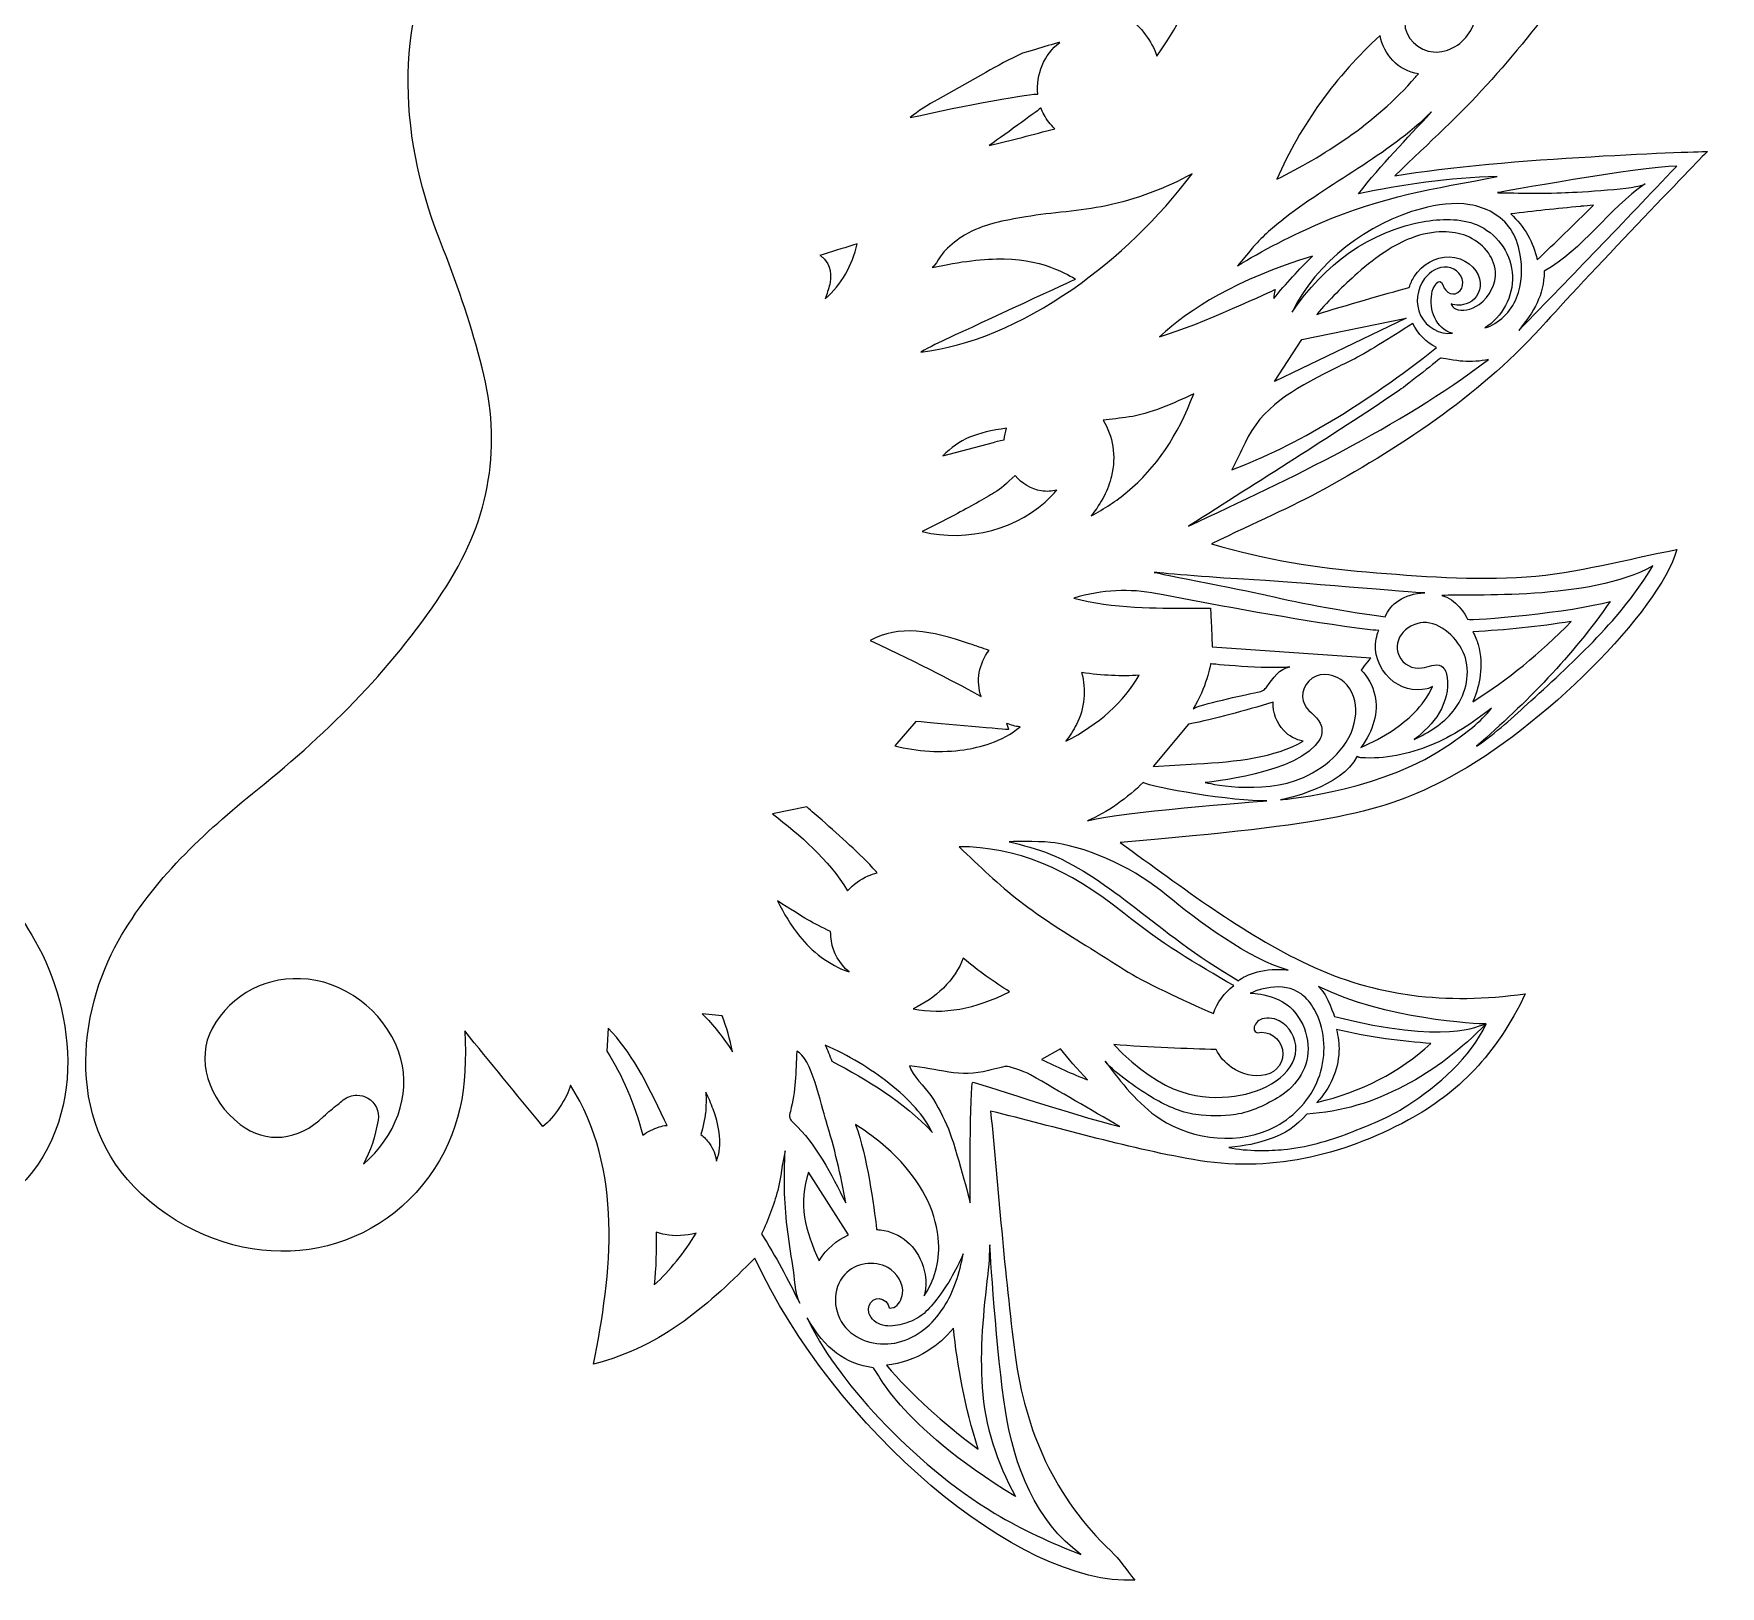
# Model space of a CAD drawing. Header units: millimetres. Extents: x 987 to 1293, y -356 to 1062.
# Drawn here: x 1136.1 to 1293, y 444 to 588.4 of the extents above; entities that cross this region are included whole.
import ezdxf

# ---------------------------------------------------------------- set-up
doc = ezdxf.new("R2010")
doc.units = ezdxf.units.MM
doc.header["$MEASUREMENT"] = 0
doc.layers.add('Layer 4', color=7, linetype='Continuous')

msp = doc.modelspace()

# ---------------------------------------------------------------- linework, layer by layer
at = {"layer": 'Layer 4', "lineweight": 0}
msp.add_lwpolyline([(1251.55, 556.07), (1254.1, 559.98), (1263.8, 561.98), (1251.55, 556.07)], dxfattribs=at)
for points, knots in [([(1023.97, 546.08), (1027.06, 544.38), (1030.31, 542.99), (1034.47, 540.98), (1029.22, 539.49), (1024.64, 538.72), (1020.03, 538.36), (1015.08, 537.97), (1010.07, 537.55), (1005.14, 537.91), (1000.44, 538.25), (995.81, 539.56), (991.14, 540.45), (992.8, 534.71), (1003.7, 523.81), (1012.31, 519.25), (1018.81, 515.82), (1023.2, 514.94), (1042.97, 513.18), (1037, 508.92), (1031.68, 504.78), (1025.46, 501.84), (1019.22, 498.89), (1012.72, 498.09), (1005.26, 499.12), (1007.97, 493.41), (1011.52, 489.89), (1016.14, 487.38), (1022.41, 483.98), (1029.15, 482.44), (1036.17, 483.69), (1042.59, 484.84), (1048.89, 486.71), (1055.02, 488.21), (1054.31, 481.01), (1053.75, 473.23), (1052.73, 465.51), (1051.81, 458.51), (1049.08, 452.23), (1043.81, 447.26), (1043.02, 446.51), (1042.41, 445.57), (1041.6, 444.57), (1052.38, 444), (1069.65, 458.67), (1076.96, 474.54), (1081.12, 470.34), (1085.37, 466.39), (1091.99, 464.65), (1090.27, 473.07), (1089.15, 482.82), (1094.13, 490.62), (1094.4, 489.45), (1095.68, 487.52), (1096.7, 486.78), (1099.2, 489.84), (1101.59, 492.75), (1103.98, 495.66), (1103.67, 490.47), (1104.35, 486.14), (1107.32, 482.09), (1113.28, 473.96), (1124.68, 472.7), (1133.31, 479.83), (1141.53, 486.62), (1139.88, 497.55), (1136.21, 504.03), (1132.99, 509.74), (1128.3, 514.06), (1123.26, 518.12), (1116.49, 523.58), (1110.38, 529.66), (1105.64, 537.08), (1101.57, 543.45), (1100.49, 550.17), (1102.34, 557.36), (1103.3, 561.09), (1104.51, 564.77), (1105.95, 568.34), (1110.1, 578.67), (1110.67, 588.8), (1105.61, 599.1), (1101.13, 608.21), (1096.13, 616.87), (1089.63, 624.76), (1081.52, 634.58), (1072.85, 643.7), (1062.86, 651.65), (1060.26, 653.72), (1058.53, 657.19), (1057.07, 660.33), (1053.9, 667.15), (1051.58, 674.39), (1048.15, 681.06), (1042.49, 692.1), (1023.23, 707.96), (1022.46, 708.07), (1022.66, 707.11), (1025.43, 696.39), (1025.39, 691.85), (1025.33, 683.81), (1026.89, 676.24), (1029.95, 668.3), (1020, 675.45), (1006.86, 675.85), (1006.61, 675.51), (1007.48, 674.27), (1008.33, 673.01), (1009.23, 671.79), (1012.59, 667.18), (1014.98, 662.22), (1015.8, 656.47), (1016.95, 648.48), (1019.48, 640.89), (1023.79, 633.41), (1013.77, 638.79), (1003.58, 640.66), (991.55, 639.19), (994.75, 636.23), (997.39, 634.09), (999.65, 631.61), (1002.12, 628.89), (1004.34, 625.92), (1006.5, 622.93), (1008.57, 620.07), (1010.46, 617.07), (1012.34, 614.08), (1014.21, 611.08), (1015.96, 608.02), (1018.13, 604.36), (1007.93, 608.77), (998.26, 611.47), (987.11, 609.46), (988.04, 608.43), (993.18, 606.57), (1001.72, 592.73), (1003.74, 589.46), (1006.3, 586.52), (1008.86, 583.65), (1011.3, 580.91), (1014.07, 578.46), (1017.4, 575.2), (1007.46, 576.94), (988.31, 577.49), (988.31, 577.49), (988.31, 577.49), (999.15, 566.28), (1003.31, 561.63), (1009.19, 555.04), (1016.36, 550.28), (1023.97, 546.08)], [0, 0, 0, 0, 1, 1, 1, 2, 2, 2, 3, 3, 3, 4, 4, 4, 5, 5, 5, 6, 6, 6, 7, 7, 7, 8, 8, 8, 9, 9, 9, 10, 10, 10, 11, 11, 11, 12, 12, 12, 13, 13, 13, 14, 14, 14, 15, 15, 15, 16, 16, 16, 17, 17, 17, 18, 18, 18, 19, 19, 19, 20, 20, 20, 21, 21, 21, 22, 22, 22, 23, 23, 23, 24, 24, 24, 25, 25, 25, 26, 26, 26, 27, 27, 27, 28, 28, 28, 29, 29, 29, 30, 30, 30, 31, 31, 31, 32, 32, 32, 33, 33, 33, 34, 34, 34, 35, 35, 35, 36, 36, 36, 37, 37, 37, 38, 38, 38, 39, 39, 39, 40, 40, 40, 41, 41, 41, 42, 42, 42, 43, 43, 43, 44, 44, 44, 45, 45, 45, 46, 46, 46, 47, 47, 47, 48, 48, 48, 49, 49, 49, 50, 50, 50, 50]), ([(1276.84, 561.63), (1281, 566.28), (1291.84, 577.49), (1291.84, 577.49), (1291.84, 577.49), (1272.69, 576.94), (1262.75, 575.2), (1266.08, 578.46), (1268.85, 580.91), (1271.29, 583.65), (1273.85, 586.52), (1276.41, 589.46), (1278.43, 592.73), (1286.97, 606.57), (1292.11, 608.43), (1293.04, 609.46), (1281.89, 611.47), (1272.22, 608.77), (1262.02, 604.36), (1264.19, 608.02), (1265.94, 611.08), (1267.81, 614.08), (1269.69, 617.07), (1271.58, 620.07), (1273.65, 622.93), (1275.81, 625.92), (1278.03, 628.89), (1280.5, 631.61), (1282.76, 634.09), (1285.4, 636.23), (1288.6, 639.19), (1276.57, 640.66), (1266.38, 638.79), (1256.36, 633.41), (1260.67, 640.89), (1263.2, 648.48), (1264.35, 656.47), (1265.17, 662.22), (1267.56, 667.18), (1270.92, 671.79), (1271.82, 673.01), (1272.67, 674.27), (1273.54, 675.51), (1273.29, 675.85), (1260.15, 675.45), (1250.2, 668.3), (1253.26, 676.24), (1254.82, 683.81), (1254.76, 691.85), (1254.72, 696.39), (1257.49, 707.11), (1257.69, 708.07), (1256.92, 707.96), (1237.66, 692.1), (1232, 681.06), (1228.57, 674.39), (1226.25, 667.15), (1223.08, 660.33), (1221.62, 657.19), (1219.89, 653.72), (1217.29, 651.65), (1207.3, 643.7), (1198.63, 634.58), (1190.53, 624.76), (1184.02, 616.87), (1179.02, 608.21), (1174.54, 599.1), (1169.48, 588.8), (1170.05, 578.67), (1174.21, 568.34), (1175.64, 564.77), (1176.85, 561.09), (1177.81, 557.36), (1179.66, 550.17), (1178.58, 543.45), (1174.51, 537.08), (1169.77, 529.66), (1163.66, 523.58), (1156.89, 518.12), (1151.85, 514.06), (1147.17, 509.74), (1143.94, 504.03), (1140.27, 497.55), (1138.62, 486.62), (1146.84, 479.83), (1155.47, 472.7), (1166.87, 473.96), (1172.83, 482.09), (1175.8, 486.14), (1176.48, 490.47), (1176.18, 495.66), (1178.56, 492.75), (1180.95, 489.84), (1183.45, 486.78), (1184.47, 487.52), (1185.75, 489.45), (1186.02, 490.62), (1191, 482.82), (1189.88, 473.07), (1188.16, 464.65), (1194.78, 466.39), (1199.03, 470.34), (1203.19, 474.54), (1210.5, 458.67), (1227.77, 444), (1238.55, 444.57), (1237.74, 445.57), (1237.13, 446.51), (1236.34, 447.26), (1231.07, 452.23), (1228.34, 458.51), (1227.42, 465.51), (1226.4, 473.23), (1225.84, 481.01), (1225.13, 488.21), (1231.26, 486.71), (1237.56, 484.84), (1243.98, 483.69), (1251, 482.44), (1257.74, 483.98), (1264.01, 487.38), (1268.63, 489.89), (1272.18, 493.41), (1274.89, 499.12), (1267.43, 498.09), (1260.93, 498.89), (1254.69, 501.84), (1248.47, 504.78), (1243.15, 508.92), (1237.18, 513.18), (1256.95, 514.94), (1261.34, 515.82), (1267.84, 519.25), (1276.45, 523.81), (1287.35, 534.71), (1289.01, 540.45), (1284.34, 539.56), (1279.71, 538.25), (1275.01, 537.91), (1270.08, 537.55), (1265.07, 537.97), (1260.12, 538.36), (1255.51, 538.72), (1250.93, 539.49), (1245.68, 540.98), (1249.84, 542.99), (1253.09, 544.38), (1256.18, 546.08), (1263.79, 550.28), (1270.96, 555.04), (1276.84, 561.63)], [0, 0, 0, 0, 1, 1, 1, 2, 2, 2, 3, 3, 3, 4, 4, 4, 5, 5, 5, 6, 6, 6, 7, 7, 7, 8, 8, 8, 9, 9, 9, 10, 10, 10, 11, 11, 11, 12, 12, 12, 13, 13, 13, 14, 14, 14, 15, 15, 15, 16, 16, 16, 17, 17, 17, 18, 18, 18, 19, 19, 19, 20, 20, 20, 21, 21, 21, 22, 22, 22, 23, 23, 23, 24, 24, 24, 25, 25, 25, 26, 26, 26, 27, 27, 27, 28, 28, 28, 29, 29, 29, 30, 30, 30, 31, 31, 31, 32, 32, 32, 33, 33, 33, 34, 34, 34, 35, 35, 35, 36, 36, 36, 37, 37, 37, 38, 38, 38, 39, 39, 39, 40, 40, 40, 41, 41, 41, 42, 42, 42, 43, 43, 43, 44, 44, 44, 45, 45, 45, 46, 46, 46, 47, 47, 47, 48, 48, 48, 49, 49, 49, 50, 50, 50, 50]), ([(1269.82, 588.73), (1269.12, 587.51), (1267.76, 586.64), (1266.36, 586.74), (1264.96, 586.84), (1263.66, 588.05), (1263.67, 589.46), (1263.67, 590.67), (1264.84, 591.91), (1266.04, 591.53), (1266.6, 591.35), (1266.86, 590.9), (1267.54, 591.09), (1268.15, 591.26), (1268.55, 591.86), (1268.66, 592.45), (1268.77, 593.06), (1268.63, 593.68), (1268.42, 594.26), (1267.46, 596.82), (1264.87, 598.68), (1262.14, 598.78), (1263.97, 598.94), (1265.85, 598.42), (1267.33, 597.33), (1268.82, 596.25), (1269.89, 594.62), (1270.29, 592.82), (1270.6, 591.45), (1270.51, 589.95), (1269.82, 588.73)], [0, 0, 0, 0, 1, 1, 1, 2, 2, 2, 3, 3, 3, 4, 4, 4, 5, 5, 5, 6, 6, 6, 7, 7, 7, 8, 8, 8, 9, 9, 9, 10, 10, 10, 10]), ([(1245.07, 594.35), (1243.89, 591.64), (1242.33, 588.84), (1240.61, 586.36), (1240.11, 587.77), (1239.14, 589.07), (1237.86, 590.01), (1240.43, 591.19), (1242.79, 592.61), (1245.07, 594.35)], [0, 0, 0, 0, 1, 1, 1, 2, 2, 2, 3, 3, 3, 3]), ([(1229.52, 582.8), (1229.3, 582.97), (1222.56, 581.76), (1217.65, 580.63), (1218.38, 581.26), (1219.31, 581.82), (1220.22, 582.33), (1220.22, 582.33), (1224.68, 584.84), (1224.68, 584.84), (1225.73, 585.43), (1226.92, 586.1), (1228.11, 586.62), (1228.11, 586.62), (1229.01, 586.89), (1229.01, 586.89), (1229.79, 587.12), (1230.58, 587.35), (1231.36, 587.6), (1231.43, 587.61), (1231.5, 587.61), (1231.56, 587.62), (1230.1, 586.53), (1229.34, 584.63), (1229.52, 582.8)], [0, 0, 0, 0, 1, 1, 1, 2, 2, 2, 3, 3, 3, 4, 4, 4, 5, 5, 5, 6, 6, 6, 7, 7, 7, 8, 8, 8, 8]), ([(1261.38, 588.26), (1261.56, 587.37), (1261.96, 586.56), (1262.56, 585.94), (1263.2, 585.28), (1264.03, 584.86), (1264.94, 584.7), (1264.85, 584.6), (1264.77, 584.5), (1264.68, 584.4), (1260.85, 579.97), (1256, 577.02), (1251.76, 574.9), (1253.99, 579.97), (1257.28, 584.53), (1261.38, 588.26)], [0, 0, 0, 0, 1, 1, 1, 2, 2, 2, 3, 3, 3, 4, 4, 4, 5, 5, 5, 5]), ([(1231.11, 579.6), (1229.08, 579.05), (1227.03, 578.53), (1225, 578.03), (1226.69, 579.24), (1229.73, 581.41), (1229.81, 581.55), (1229.89, 581.33), (1229.98, 581.11), (1230.1, 580.9), (1230.36, 580.42), (1230.7, 579.98), (1231.11, 579.6)], [0, 0, 0, 0, 1, 1, 1, 2, 2, 2, 3, 3, 3, 4, 4, 4, 4]), ([(1259.38, 573.53), (1263.2, 574.38), (1267.93, 575.04), (1272.29, 575.14), (1266.27, 574), (1261.72, 573.34), (1255.8, 570.81), (1253.52, 569.84), (1250.19, 568.16), (1248.1, 566.84), (1248.1, 566.84), (1249.3, 568.25), (1249.3, 568.25), (1250.11, 569.28), (1251.1, 570.16), (1252.13, 570.98), (1256.66, 574.59), (1262.08, 577.06), (1266.16, 581.17), (1263.81, 578.55), (1261.51, 576.33), (1259.38, 573.53)], [0, 0, 0, 0, 1, 1, 1, 2, 2, 2, 3, 3, 3, 4, 4, 4, 5, 5, 5, 6, 6, 6, 7, 7, 7, 7]), ([(1288.99, 576.11), (1283.91, 570.77), (1279.43, 566.11), (1274.29, 560.83), (1275.73, 562.66), (1276.6, 564.02), (1276.66, 566.35), (1280.29, 568.36), (1282.61, 572.14), (1286.04, 574.47), (1285.31, 573.97), (1279.91, 573.72), (1278.63, 573.65), (1276.74, 573.54), (1272.32, 573.65), (1272.32, 573.65), (1272.32, 573.65), (1285.51, 576.06), (1288.99, 576.11)], [0, 0, 0, 0, 1, 1, 1, 2, 2, 2, 3, 3, 3, 4, 4, 4, 5, 5, 5, 6, 6, 6, 6]), ([(1218.63, 558.82), (1219.51, 559.3), (1220.39, 559.75), (1221.26, 560.15), (1224.01, 561.41), (1233.03, 565.6), (1233.03, 565.6), (1233.03, 565.6), (1230.28, 567.49), (1226.39, 567.49), (1224.56, 567.49), (1222.33, 567.28), (1219.7, 566.68), (1219.86, 566.71), (1220.63, 568.04), (1220.89, 568.28), (1221.46, 568.81), (1222.03, 569.3), (1222.7, 569.7), (1224.47, 570.74), (1226.41, 571.06), (1228.4, 571.4), (1230.88, 571.83), (1233.42, 571.91), (1235.87, 572.43), (1238.68, 573.02), (1241.37, 574.02), (1243.88, 575.41), (1240.78, 571.29), (1236.94, 567.58), (1232.77, 564.68), (1227.94, 561.34), (1223.13, 559.35), (1218.63, 558.82)], [0, 0, 0, 0, 1, 1, 1, 2, 2, 2, 3, 3, 3, 4, 4, 4, 5, 5, 5, 6, 6, 6, 7, 7, 7, 8, 8, 8, 9, 9, 9, 10, 10, 10, 11, 11, 11, 11]), ([(1271.12, 561.06), (1272.76, 562.06), (1273.78, 563.99), (1273.7, 565.9), (1273.62, 567.82), (1272.43, 569.65), (1270.71, 570.51), (1269.17, 571.27), (1267.35, 571.26), (1265.65, 570.99), (1260.34, 570.13), (1256.14, 566.88), (1253.19, 562.52), (1255.42, 567.22), (1260.29, 570.82), (1265.24, 572.16), (1266.7, 572.55), (1268.23, 572.78), (1269.72, 572.53), (1271.22, 572.29), (1272.67, 571.52), (1273.51, 570.27), (1273.97, 569.6), (1274.24, 568.81), (1274.39, 568.01), (1274.66, 566.63), (1274.62, 565.16), (1274.08, 563.86), (1273.54, 562.57), (1272.46, 561.46), (1271.12, 561.06)], [0, 0, 0, 0, 1, 1, 1, 2, 2, 2, 3, 3, 3, 4, 4, 4, 5, 5, 5, 6, 6, 6, 7, 7, 7, 8, 8, 8, 9, 9, 9, 10, 10, 10, 10]), ([(1273.54, 571.67), (1275.62, 571.94), (1277.85, 572.16), (1280.02, 572.37), (1280.02, 572.37), (1280.07, 572.38), (1280.07, 572.38), (1280.45, 572.41), (1280.84, 572.45), (1281.23, 572.49), (1279.39, 570.65), (1277.65, 568.96), (1275.99, 567.4), (1275.68, 569.01), (1274.81, 570.51), (1273.54, 571.67)], [0, 0, 0, 0, 1, 1, 1, 2, 2, 2, 3, 3, 3, 4, 4, 4, 5, 5, 5, 5]), ([(1267.98, 563.3), (1268.48, 563.13), (1268.89, 563.09), (1269.65, 563.41), (1270.42, 563.74), (1270.87, 564.68), (1270.64, 565.64), (1270.4, 566.61), (1269.26, 567.67), (1267.82, 567.68), (1267.82, 567.68), (1267.81, 567.68), (1267.81, 567.68), (1266.52, 567.68), (1265.28, 566.99), (1264.56, 565.86), (1264.35, 565.54), (1264.2, 565.2), (1264.09, 564.84), (1261.7, 564.17), (1258.29, 563.2), (1255.48, 562.33), (1256.66, 563.7), (1257.93, 564.97), (1259.27, 566.15), (1261.17, 567.82), (1262.72, 568.83), (1264.29, 569.43), (1265.3, 569.81), (1266.3, 570.01), (1267.25, 570.01), (1268.02, 570.01), (1268.75, 569.88), (1269.42, 569.62), (1270.92, 569.02), (1272, 567.7), (1272.11, 566.32), (1272.19, 565.18), (1271.6, 563.98), (1270.61, 563.26), (1269.87, 562.73), (1268.99, 562.55), (1268.4, 562.83), (1268.23, 562.91), (1268.07, 563.09), (1267.98, 563.3)], [0, 0, 0, 0, 1, 1, 1, 2, 2, 2, 3, 3, 3, 4, 4, 4, 5, 5, 5, 6, 6, 6, 7, 7, 7, 8, 8, 8, 9, 9, 9, 10, 10, 10, 11, 11, 11, 12, 12, 12, 13, 13, 13, 14, 14, 14, 15, 15, 15, 15]), ([(1209.51, 567.61), (1209.42, 567.68), (1209.34, 567.75), (1209.25, 567.81), (1210.28, 568.13), (1211.31, 568.45), (1212.32, 568.77), (1212.32, 568.77), (1212.7, 568.89), (1212.7, 568.89), (1212.29, 566.89), (1211.24, 565.1), (1209.73, 563.77), (1209.9, 564.22), (1210.04, 564.67), (1210.15, 565.12), (1210.48, 566.46), (1209.89, 567.25), (1209.51, 567.61)], [0, 0, 0, 0, 1, 1, 1, 2, 2, 2, 3, 3, 3, 4, 4, 4, 5, 5, 5, 6, 6, 6, 6]), ([(1240.85, 560.24), (1243.72, 562.86), (1247.91, 565.54), (1255.1, 567.75), (1253.82, 566.51), (1252.61, 565.18), (1251.48, 563.79), (1251.42, 563.88), (1251.61, 564.64), (1251.61, 564.64), (1251.61, 564.64), (1244.65, 561.36), (1240.85, 560.24)], [0, 0, 0, 0, 1, 1, 1, 2, 2, 2, 3, 3, 3, 4, 4, 4, 4]), ([(1265.15, 562.23), (1264.62, 563.32), (1264.8, 564.69), (1265.52, 565.65), (1266.02, 566.32), (1266.82, 566.81), (1267.65, 566.72), (1268.47, 566.64), (1269.21, 565.84), (1269.05, 565.03), (1269.02, 564.85), (1268.95, 564.69), (1268.83, 564.56), (1268.26, 563.87), (1267.48, 564.36), (1267.24, 565.01), (1266.89, 565.98), (1266.26, 564.82), (1266.19, 564.24), (1266.09, 563.49), (1266.14, 562.7), (1266.46, 562.01), (1266.77, 561.32), (1267.38, 560.74), (1268.12, 560.57), (1266.92, 560.42), (1265.68, 561.14), (1265.15, 562.23)], [0, 0, 0, 0, 1, 1, 1, 2, 2, 2, 3, 3, 3, 4, 4, 4, 5, 5, 5, 6, 6, 6, 7, 7, 7, 8, 8, 8, 9, 9, 9, 9]), ([(1248.81, 550.38), (1250.3, 553.65), (1253.31, 555.36), (1256.81, 557.11), (1257.45, 557.43), (1258.09, 557.75), (1258.74, 558.06), (1258.74, 558.06), (1258.8, 558.09), (1258.8, 558.09), (1259.93, 558.64), (1262.3, 560.12), (1264.42, 561.48), (1264.9, 560.51), (1265.68, 559.71), (1266.63, 559.24), (1259.92, 553.92), (1253.65, 550.17), (1247.57, 547.85), (1248.01, 548.69), (1248.43, 549.53), (1248.81, 550.38)], [0, 0, 0, 0, 1, 1, 1, 2, 2, 2, 3, 3, 3, 4, 4, 4, 5, 5, 5, 6, 6, 6, 7, 7, 7, 7]), ([(1243.56, 542.63), (1250.22, 546.87), (1256.66, 550.87), (1263.2, 555.28), (1263.84, 555.71), (1267.01, 558.26), (1267.01, 558.26), (1267.01, 558.26), (1268.5, 558.01), (1269.09, 557.96), (1269.89, 557.9), (1270.7, 557.96), (1271.48, 558.13), (1262.96, 551.72), (1253.22, 547.15), (1243.56, 542.63)], [0, 0, 0, 0, 1, 1, 1, 2, 2, 2, 3, 3, 3, 4, 4, 4, 5, 5, 5, 5]), ([(1237.85, 545.82), (1236.83, 544.97), (1235.72, 544.23), (1234.5, 543.6), (1235.45, 544.79), (1236.08, 546.02), (1236.38, 547.28), (1236.83, 549.11), (1236.52, 551.03), (1235.59, 552.49), (1236.36, 552.57), (1237.18, 552.66), (1238.01, 552.78), (1239.86, 553.05), (1242.24, 554.07), (1244.03, 554.94), (1242.56, 551.03), (1240.53, 548.04), (1237.85, 545.82)], [0, 0, 0, 0, 1, 1, 1, 2, 2, 2, 3, 3, 3, 4, 4, 4, 5, 5, 5, 6, 6, 6, 6]), ([(1220.67, 549.16), (1222.23, 550.72), (1223.81, 551.36), (1226.62, 551.73), (1226.51, 551.38), (1226.43, 551.02), (1226.4, 550.66), (1225.9, 550.55), (1225.56, 550.47), (1225.39, 550.42), (1225.39, 550.42), (1220.67, 549.16), (1220.67, 549.16)], [0, 0, 0, 0, 1, 1, 1, 2, 2, 2, 3, 3, 3, 4, 4, 4, 4]), ([(1218.76, 542.12), (1219.75, 542.61), (1220.76, 543.13), (1221.77, 543.66), (1223.22, 544.43), (1224.55, 545.17), (1225.5, 545.75), (1226.03, 546.06), (1226.66, 546.6), (1227.4, 547.35), (1228.04, 546.58), (1228.91, 546.05), (1229.85, 545.9), (1230.33, 545.83), (1230.82, 545.86), (1231.28, 545.97), (1231.13, 545.79), (1230.96, 545.6), (1230.78, 545.42), (1227.83, 542.34), (1222.98, 541.09), (1218.76, 542.12)], [0, 0, 0, 0, 1, 1, 1, 2, 2, 2, 3, 3, 3, 4, 4, 4, 5, 5, 5, 6, 6, 6, 7, 7, 7, 7]), ([(1286.78, 538.93), (1283.84, 534.08), (1279.6, 530.18), (1275.41, 526.36), (1273.79, 524.88), (1272.16, 523.39), (1270.35, 522.15), (1274.98, 526.2), (1279.32, 530.55), (1282.79, 535.63), (1279.25, 534.61), (1269.94, 533.8), (1269.51, 533.96), (1269.39, 534.34), (1268.39, 535.92), (1267.12, 536.17), (1269.82, 536.35), (1280.86, 535.64), (1286.78, 538.93)], [0, 0, 0, 0, 1, 1, 1, 2, 2, 2, 3, 3, 3, 4, 4, 4, 5, 5, 5, 6, 6, 6, 6]), ([(1248.67, 537.69), (1253.44, 537.45), (1264.5, 536.41), (1265.53, 536.41), (1263.58, 536.39), (1262.29, 535.33), (1261.86, 534.19), (1258.68, 534.6), (1254.03, 535.42), (1250.92, 536.18), (1250.12, 536.37), (1240.35, 538.32), (1240.35, 538.32), (1240.35, 538.32), (1245.78, 537.83), (1248.67, 537.69)], [0, 0, 0, 0, 1, 1, 1, 2, 2, 2, 3, 3, 3, 4, 4, 4, 5, 5, 5, 5]), ([(1262.26, 528.47), (1263.24, 527.55), (1264.54, 527.19), (1265.75, 527.5), (1265.94, 527.54), (1266.11, 527.62), (1266.27, 527.71), (1265.42, 525.83), (1263.82, 524.48), (1262.6, 523.66), (1261.66, 523.03), (1260.64, 522.5), (1259.58, 522.03), (1260.76, 523.58), (1261.24, 525.31), (1260.89, 526.9), (1260.7, 527.78), (1260.25, 528.59), (1259.63, 529.23), (1259.96, 529.77), (1260.52, 530.38), (1260.52, 530.38), (1260.52, 530.38), (1245.75, 531.4), (1245.75, 531.4), (1245.68, 534.23), (1245.58, 534.98), (1245.58, 534.98), (1245.58, 534.98), (1244.68, 535), (1243.17, 534.99), (1241.1, 534.98), (1236.29, 534.98), (1232.88, 535.93), (1235.57, 536.71), (1238.03, 536.83), (1240.62, 536.34), (1240.62, 536.34), (1240.86, 536.29), (1240.86, 536.29), (1246.86, 535.15), (1253.06, 533.98), (1259.22, 533.14), (1259.87, 533.05), (1260.54, 532.97), (1261.25, 532.91), (1261.14, 532.66), (1261.07, 532.41), (1261.02, 532.15), (1260.76, 530.85), (1261.24, 529.44), (1262.26, 528.47)], [0, 0, 0, 0, 1, 1, 1, 2, 2, 2, 3, 3, 3, 4, 4, 4, 5, 5, 5, 6, 6, 6, 7, 7, 7, 8, 8, 8, 9, 9, 9, 10, 10, 10, 11, 11, 11, 12, 12, 12, 13, 13, 13, 14, 14, 14, 15, 15, 15, 16, 16, 16, 17, 17, 17, 17]), ([(1269.32, 530.36), (1269.81, 528.67), (1269.29, 526.78), (1268.18, 525.41), (1267.23, 524.23), (1265.91, 523.42), (1264.54, 522.77), (1265.45, 523.46), (1266.29, 524.28), (1266.88, 525.26), (1267.46, 526.25), (1267.78, 527.42), (1267.63, 528.56), (1267.57, 528.96), (1267.44, 529.38), (1267.09, 529.59), (1266.55, 529.91), (1265.89, 529.53), (1265.27, 529.43), (1264.42, 529.29), (1263.5, 529.78), (1263.14, 530.56), (1262.39, 532.19), (1264.11, 533.76), (1265.7, 533.65), (1267.31, 533.55), (1268.91, 531.82), (1269.32, 530.36)], [0, 0, 0, 0, 1, 1, 1, 2, 2, 2, 3, 3, 3, 4, 4, 4, 5, 5, 5, 6, 6, 6, 7, 7, 7, 8, 8, 8, 9, 9, 9, 9]), ([(1270.5, 531.6), (1270.38, 532.02), (1270.22, 532.42), (1270.01, 532.8), (1273.05, 532.95), (1276.18, 533.28), (1279.17, 533.76), (1276.28, 530.79), (1273.25, 528.32), (1270.01, 526.29), (1270.04, 526.36), (1270.07, 526.43), (1270.1, 526.51), (1270.6, 527.74), (1271.07, 529.63), (1270.5, 531.6)], [0, 0, 0, 0, 1, 1, 1, 2, 2, 2, 3, 3, 3, 4, 4, 4, 5, 5, 5, 5]), ([(1224.25, 526.77), (1222.2, 527.91), (1218.66, 529.79), (1213.92, 531.98), (1216.59, 533.45), (1219.59, 532.93), (1223.17, 531.68), (1223.78, 531.47), (1224.38, 531.27), (1224.98, 531.07), (1224.05, 529.86), (1223.75, 528.2), (1224.25, 526.77)], [0, 0, 0, 0, 1, 1, 1, 2, 2, 2, 3, 3, 3, 4, 4, 4, 4]), ([(1233.12, 524.18), (1233.87, 525.64), (1234.05, 527.42), (1233.6, 529), (1235.54, 528.72), (1237.32, 528.64), (1238.95, 528.75), (1237.55, 526.29), (1235.18, 524.16), (1232.12, 522.62), (1232.5, 523.11), (1232.83, 523.63), (1233.12, 524.18)], [0, 0, 0, 0, 1, 1, 1, 2, 2, 2, 3, 3, 3, 4, 4, 4, 4]), ([(1243.97, 525.64), (1245.2, 527.51), (1245.6, 529.82), (1245.6, 529.82), (1245.6, 529.82), (1250.79, 529.27), (1252.98, 529.53), (1252.01, 529.41), (1251.43, 528.45), (1250.84, 527.68), (1250.75, 527.57), (1250.65, 527.45), (1250.53, 527.37), (1250.37, 527.26), (1250.17, 527.22), (1249.97, 527.18), (1248.65, 526.9), (1244.58, 526.03), (1243.97, 525.64)], [0, 0, 0, 0, 1, 1, 1, 2, 2, 2, 3, 3, 3, 4, 4, 4, 5, 5, 5, 6, 6, 6, 6]), ([(1255.76, 522.78), (1255.96, 523.14), (1256.02, 523.59), (1255.92, 523.99), (1255.72, 524.83), (1254.77, 525.25), (1254.36, 526), (1253.84, 526.95), (1254.42, 528.26), (1255.42, 528.67), (1256.42, 529.07), (1257.64, 528.65), (1258.33, 527.82), (1259.02, 526.98), (1259.23, 525.83), (1259.07, 524.76), (1258.68, 522.18), (1256.51, 520.25), (1254.26, 519.25), (1250.29, 517.49), (1245.11, 518.78), (1245.11, 518.78), (1245.11, 518.78), (1253.92, 519.57), (1255.76, 522.78)], [0, 0, 0, 0, 1, 1, 1, 2, 2, 2, 3, 3, 3, 4, 4, 4, 5, 5, 5, 6, 6, 6, 7, 7, 7, 8, 8, 8, 8]), ([(1251.42, 526.26), (1251.4, 525.27), (1251.74, 524.33), (1252.42, 523.6), (1252.89, 523.09), (1253.53, 522.76), (1254.22, 522.62), (1251.57, 521.08), (1248.02, 520.73), (1244.3, 520.5), (1244.3, 520.5), (1240.27, 520.25), (1240.27, 520.25), (1240.27, 520.25), (1243.55, 524.19), (1243.55, 524.19), (1246.05, 524.71), (1248.69, 525.41), (1251.42, 526.26)], [0, 0, 0, 0, 1, 1, 1, 2, 2, 2, 3, 3, 3, 4, 4, 4, 5, 5, 5, 6, 6, 6, 6]), ([(1216.21, 522.18), (1216.21, 522.18), (1218.16, 524.46), (1218.16, 524.46), (1220.58, 524.19), (1226.8, 523.7), (1226.8, 523.7), (1226.8, 523.7), (1226.76, 523.87), (1226.61, 524.28), (1227.01, 524.11), (1227.44, 524), (1227.87, 523.95), (1226.19, 522.56), (1224.04, 522.03), (1222.67, 521.83), (1220.59, 521.52), (1218.26, 521.66), (1216.21, 522.18)], [0, 0, 0, 0, 1, 1, 1, 2, 2, 2, 3, 3, 3, 4, 4, 4, 5, 5, 5, 6, 6, 6, 6]), ([(1252.11, 517.16), (1252.49, 517.21), (1257.78, 518.32), (1259.26, 521.22), (1259.32, 521.11), (1259.47, 521.09), (1259.6, 521.08), (1261.81, 520.93), (1264.04, 521.39), (1266.09, 522.24), (1268.14, 523.08), (1270.02, 524.31), (1271.75, 525.7), (1270.73, 524.34), (1269.3, 523.37), (1267.92, 522.38), (1261.93, 518.1), (1252.84, 517.24), (1252.11, 517.16)], [0, 0, 0, 0, 1, 1, 1, 2, 2, 2, 3, 3, 3, 4, 4, 4, 5, 5, 5, 6, 6, 6, 6]), ([(1234.16, 515.21), (1235.92, 515.94), (1237.98, 517.41), (1239.32, 518.78), (1240.07, 518.32), (1247.77, 516.99), (1250.84, 517.06), (1249.8, 517.03), (1236.91, 515.98), (1234.16, 515.21)], [0, 0, 0, 0, 1, 1, 1, 2, 2, 2, 3, 3, 3, 3]), ([(1209.44, 515.26), (1211.14, 513.76), (1212.91, 512.21), (1214.47, 510.5), (1214.47, 510.5), (1214.58, 510.38), (1214.58, 510.38), (1214.28, 510.3), (1214, 510.2), (1213.72, 510.08), (1213, 509.77), (1212.35, 509.3), (1211.81, 508.71), (1209.98, 511.67), (1207.44, 513.86), (1204.83, 515.86), (1204.83, 515.86), (1208.01, 516.52), (1208.01, 516.52), (1208.47, 516.11), (1208.95, 515.69), (1209.44, 515.26)], [0, 0, 0, 0, 1, 1, 1, 2, 2, 2, 3, 3, 3, 4, 4, 4, 5, 5, 5, 6, 6, 6, 7, 7, 7, 7]), ([(1241.51, 508.29), (1244.22, 506.01), (1249.39, 502.21), (1252.82, 501.33), (1250.77, 501.6), (1248.83, 500.91), (1248.19, 500.33), (1240.17, 505.09), (1236.58, 509.63), (1230.66, 512.12), (1229.59, 512.57), (1228, 512.99), (1226.85, 513.26), (1227.77, 513.32), (1230.16, 513.3), (1231.11, 513.16), (1234.62, 512.64), (1238.8, 510.58), (1241.51, 508.29)], [0, 0, 0, 0, 1, 1, 1, 2, 2, 2, 3, 3, 3, 4, 4, 4, 5, 5, 5, 6, 6, 6, 6]), ([(1245.87, 497.28), (1243.12, 498.49), (1239.28, 500.25), (1237.6, 501.34), (1236.56, 502.02), (1235.49, 502.69), (1234.46, 503.33), (1234.46, 503.33), (1234.42, 503.35), (1234.42, 503.35), (1232.19, 504.74), (1229.89, 506.17), (1227.82, 507.77), (1225.89, 509.26), (1224.1, 510.98), (1222.2, 512.8), (1227.44, 512.8), (1232.37, 510.8), (1237.53, 506.61), (1240.76, 503.99), (1244.39, 501.81), (1247.76, 499.88), (1246.87, 499.24), (1246.2, 498.31), (1245.87, 497.28)], [0, 0, 0, 0, 1, 1, 1, 2, 2, 2, 3, 3, 3, 4, 4, 4, 5, 5, 5, 6, 6, 6, 7, 7, 7, 8, 8, 8, 8]), ([(1208.13, 505.99), (1208.7, 505.66), (1209.51, 505.26), (1210.24, 504.92), (1210.24, 504.61), (1210.26, 504.31), (1210.31, 504.01), (1210.48, 502.97), (1211.06, 501.89), (1211.95, 501.17), (1210.08, 501.76), (1208.45, 503.12), (1207.37, 504.45), (1206.55, 505.47), (1205.87, 506.61), (1205.3, 507.77), (1206.42, 507.04), (1207.4, 506.42), (1208.13, 505.99)], [0, 0, 0, 0, 1, 1, 1, 2, 2, 2, 3, 3, 3, 4, 4, 4, 5, 5, 5, 6, 6, 6, 6]), ([(1226.9, 499.31), (1223.71, 497.69), (1220.71, 497.16), (1217.92, 497.73), (1218.95, 498.2), (1219.91, 498.85), (1220.73, 499.65), (1221.58, 500.49), (1222.21, 501.44), (1222.57, 502.43), (1224.01, 501.24), (1225.44, 500.2), (1226.9, 499.31)], [0, 0, 0, 0, 1, 1, 1, 2, 2, 2, 3, 3, 3, 4, 4, 4, 4]), ([(1166.75, 483.28), (1167.4, 484.46), (1167.87, 485.83), (1168.12, 487.36), (1168.26, 488.18), (1167.87, 489.01), (1167.15, 489.42), (1166.85, 489.6), (1166.5, 489.69), (1166.15, 489.69), (1165.69, 489.69), (1165.24, 489.53), (1164.88, 489.24), (1164.71, 489.1), (1164.54, 488.96), (1164.36, 488.82), (1163.93, 488.48), (1163.49, 488.13), (1163.05, 487.71), (1160.69, 485.42), (1157.71, 485.13), (1155.28, 486.97), (1152.29, 489.23), (1151.14, 493.15), (1152.67, 495.9), (1154.49, 499.15), (1157.82, 500.86), (1161.6, 500.47), (1165.56, 500.05), (1169.19, 496.94), (1170.24, 493.07), (1171.17, 489.69), (1169.77, 485.82), (1166.75, 483.28)], [0, 0, 0, 0, 1, 1, 1, 2, 2, 2, 3, 3, 3, 4, 4, 4, 5, 5, 5, 6, 6, 6, 7, 7, 7, 8, 8, 8, 9, 9, 9, 10, 10, 10, 11, 11, 11, 11]), ([(1254.56, 498.63), (1254.99, 498.18), (1255.32, 497.62), (1255.57, 497.04), (1256.35, 495.21), (1256.35, 493.06), (1255.63, 491.2), (1254.9, 489.33), (1253.47, 487.76), (1251.71, 486.81), (1248.4, 485.02), (1244.01, 485.45), (1240.9, 487.49), (1238.83, 488.85), (1237.29, 490.86), (1235.79, 492.84), (1236.29, 492.17), (1237.11, 491.6), (1237.77, 491.09), (1238.5, 490.52), (1239.27, 490), (1240.06, 489.53), (1241.33, 488.78), (1242.77, 488.07), (1244.24, 487.89), (1245.53, 487.75), (1246.66, 487.69), (1247.94, 487.89), (1249.37, 488.12), (1250.82, 488.81), (1252.05, 489.58), (1253.68, 490.6), (1254.84, 492.38), (1254.66, 494.36), (1254.56, 495.55), (1254.26, 496.32), (1253.55, 497.28), (1252.16, 499.18), (1249.28, 499.18), (1249.28, 499.18), (1249.43, 499.18), (1249.68, 499.34), (1249.82, 499.39), (1250.27, 499.55), (1250.72, 499.64), (1251.19, 499.71), (1252.2, 499.85), (1253.18, 499.71), (1254.02, 499.11), (1254.22, 498.96), (1254.4, 498.81), (1254.56, 498.63)], [0, 0, 0, 0, 1, 1, 1, 2, 2, 2, 3, 3, 3, 4, 4, 4, 5, 5, 5, 6, 6, 6, 7, 7, 7, 8, 8, 8, 9, 9, 9, 10, 10, 10, 11, 11, 11, 12, 12, 12, 13, 13, 13, 14, 14, 14, 15, 15, 15, 16, 16, 16, 17, 17, 17, 17]), ([(1271.21, 496.32), (1271.22, 496.32), (1271.24, 496.32), (1271.25, 496.33), (1271.21, 496.32), (1271.3, 496.33), (1271.25, 496.33), (1269.8, 493.16), (1266.8, 490.6), (1263.88, 488.7), (1262.17, 487.58), (1260.41, 486.94), (1258.52, 486.18), (1256.67, 485.43), (1254.39, 484.83), (1252.41, 484.63), (1251.18, 484.51), (1249.02, 484.46), (1247.29, 484.81), (1248.9, 484.98), (1249.8, 485.16), (1251.33, 485.68), (1252.42, 486.06), (1253.55, 486.76), (1254.56, 487.93), (1260.92, 488.28), (1266.79, 491.76), (1271.25, 496.32), (1271.24, 496.32), (1271.22, 496.32), (1271.21, 496.32), (1270.53, 496.16), (1267.56, 494.35), (1257.14, 497.01), (1257.15, 496.88), (1256.52, 498.99), (1255.66, 499.81), (1261.72, 496.76), (1270.5, 496.29), (1271.21, 496.32)], [0, 0, 0, 0, 1, 1, 1, 2, 2, 2, 3, 3, 3, 4, 4, 4, 5, 5, 5, 6, 6, 6, 7, 7, 7, 8, 8, 8, 9, 9, 9, 10, 10, 10, 11, 11, 11, 12, 12, 12, 13, 13, 13, 13]), ([(1198.28, 497.27), (1198.28, 497.27), (1200.13, 497.07), (1200.13, 497.07), (1200.56, 496), (1200.88, 494.88), (1201.1, 493.73), (1200.29, 495.01), (1199.34, 496.2), (1198.28, 497.27)], [0, 0, 0, 0, 1, 1, 1, 2, 2, 2, 3, 3, 3, 3]), ([(1252.29, 493.93), (1252.07, 495.01), (1251.02, 495.71), (1249.96, 495.5), (1249.95, 495.5), (1249.9, 495.52), (1249.85, 495.55), (1249.72, 495.64), (1249.66, 495.76), (1249.65, 495.81), (1249.61, 496.08), (1249.85, 496.53), (1250.23, 496.71), (1250.71, 496.95), (1251.4, 496.9), (1252, 496.6), (1252.94, 496.11), (1253.59, 494.99), (1253.55, 493.93), (1253.45, 491.57), (1250.6, 489.97), (1247.84, 489.6), (1247.84, 489.6), (1247.84, 489.6), (1247.84, 489.6), (1244.86, 489.2), (1241.23, 489.52), (1236.59, 494.4), (1239.82, 494.13), (1243.59, 494), (1246.11, 493.94), (1246.44, 493.28), (1246.94, 492.71), (1247.56, 492.27), (1248.52, 491.61), (1249.64, 491.36), (1250.72, 491.57), (1251.8, 491.79), (1252.5, 492.85), (1252.29, 493.93)], [0, 0, 0, 0, 1, 1, 1, 2, 2, 2, 3, 3, 3, 4, 4, 4, 5, 5, 5, 6, 6, 6, 7, 7, 7, 8, 8, 8, 9, 9, 9, 10, 10, 10, 11, 11, 11, 12, 12, 12, 13, 13, 13, 13]), ([(1189.41, 493.78), (1189.41, 493.78), (1189.52, 495.93), (1189.52, 495.93), (1191.68, 493.72), (1193.07, 490.99), (1194.79, 487.35), (1194.79, 487.35), (1195.01, 486.88), (1195.01, 486.88), (1194.76, 486.86), (1194.51, 486.81), (1194.27, 486.73), (1193.73, 486.57), (1193.22, 486.31), (1192.76, 485.96), (1191.98, 488.91), (1190.86, 491.54), (1189.41, 493.78)], [0, 0, 0, 0, 1, 1, 1, 2, 2, 2, 3, 3, 3, 4, 4, 4, 5, 5, 5, 6, 6, 6, 6]), ([(1257.31, 495.8), (1260.37, 495.05), (1263.49, 494.68), (1266.1, 494.5), (1263.19, 491.83), (1259.59, 489.97), (1255.5, 489.02), (1256.75, 490.35), (1257.47, 491.97), (1257.55, 493.76), (1257.58, 494.44), (1257.49, 495.13), (1257.31, 495.8)], [0, 0, 0, 0, 1, 1, 1, 2, 2, 2, 3, 3, 3, 4, 4, 4, 4]), ([(1206.49, 488.18), (1207, 490.06), (1206.99, 491.87), (1207.08, 493.78), (1208.45, 493.27), (1209.39, 488.68), (1209.82, 487.29), (1210.59, 484.8), (1211.2, 482.25), (1211.64, 479.68), (1210.3, 482.36), (1208.91, 485.09), (1206.75, 487.15), (1206.63, 487.26), (1206.5, 487.38), (1206.44, 487.54), (1206.37, 487.74), (1206.43, 487.97), (1206.49, 488.18)], [0, 0, 0, 0, 1, 1, 1, 2, 2, 2, 3, 3, 3, 4, 4, 4, 5, 5, 5, 6, 6, 6, 6]), ([(1219.69, 486.24), (1217.02, 489.11), (1213.64, 491.12), (1210.36, 492.85), (1210.15, 493.37), (1209.94, 493.88), (1209.73, 494.35), (1211.89, 493.39), (1213.94, 492.16), (1215.68, 490.79), (1217.62, 489.25), (1218.92, 487.8), (1219.7, 486.23), (1219.7, 486.23), (1219.7, 486.23), (1219.69, 486.24)], [0, 0, 0, 0, 1, 1, 1, 2, 2, 2, 3, 3, 3, 4, 4, 4, 5, 5, 5, 5]), ([(1234.16, 491.12), (1232.71, 491.67), (1231.28, 492.31), (1229.87, 493.01), (1229.87, 493.01), (1231.63, 494.01), (1231.63, 494.01), (1232.34, 493.11), (1233.18, 492.11), (1234.16, 491.12)], [0, 0, 0, 0, 1, 1, 1, 2, 2, 2, 3, 3, 3, 3]), ([(1223.48, 490.9), (1223.17, 490.82), (1223.22, 479.68), (1223.22, 479.68), (1223.22, 479.68), (1221.95, 484.73), (1221.2, 486.55), (1220.76, 487.63), (1220.21, 488.67), (1219.56, 489.65), (1219.01, 490.49), (1217.8, 491.5), (1217.59, 492.42), (1220.11, 492.19), (1222.35, 491.24), (1224.93, 491.99), (1225.49, 492.15), (1226.64, 492.38), (1226.64, 492.38), (1226.64, 492.38), (1228.17, 491.98), (1228.85, 491.58), (1231.63, 489.97), (1234.4, 488.37), (1237.17, 486.76), (1232.67, 487.87), (1223.61, 490.94), (1223.48, 490.9)], [0, 0, 0, 0, 1, 1, 1, 2, 2, 2, 3, 3, 3, 4, 4, 4, 5, 5, 5, 6, 6, 6, 7, 7, 7, 8, 8, 8, 9, 9, 9, 9]), ([(1199.9, 484.7), (1199.85, 484.3), (1199.75, 483.92), (1199.61, 483.55), (1199.53, 484.14), (1199.31, 484.71), (1198.96, 485.19), (1198.74, 485.51), (1198.47, 485.79), (1198.17, 486.02), (1198.56, 487.65), (1198.58, 487.93), (1198.59, 488.03), (1198.65, 488.69), (1198.66, 489.33), (1198.63, 489.96), (1198.88, 489.45), (1199.11, 488.92), (1199.3, 488.38), (1199.83, 486.94), (1200.02, 485.74), (1199.9, 484.7)], [0, 0, 0, 0, 1, 1, 1, 2, 2, 2, 3, 3, 3, 4, 4, 4, 5, 5, 5, 6, 6, 6, 7, 7, 7, 7]), ([(1218.94, 471.02), (1219.04, 471.4), (1219.07, 471.69), (1219.07, 471.72), (1219.14, 472.39), (1219.06, 473.1), (1218.85, 473.76), (1218.24, 475.66), (1216.75, 476.93), (1214.87, 477.16), (1214.75, 477.17), (1214.63, 477.18), (1214.52, 477.19), (1214.26, 479.45), (1213.64, 483.95), (1212.56, 486.94), (1212.56, 486.94), (1212.55, 486.97), (1212.55, 486.97), (1214.28, 485.84), (1215.63, 484.73), (1216.77, 483.51), (1218.9, 481.22), (1220.15, 478.54), (1220.29, 475.98), (1220.39, 474.15), (1219.88, 472.38), (1218.94, 471.02)], [0, 0, 0, 0, 1, 1, 1, 2, 2, 2, 3, 3, 3, 4, 4, 4, 5, 5, 5, 6, 6, 6, 7, 7, 7, 8, 8, 8, 9, 9, 9, 9]), ([(1203.81, 476.79), (1204.44, 478.08), (1204.94, 479.43), (1205.31, 480.82), (1205.64, 482.04), (1205.71, 483.3), (1206.01, 484.51), (1205.87, 482.14), (1205.92, 479.8), (1206.19, 477.44), (1206.34, 476.22), (1206.52, 475.01), (1206.73, 473.8), (1206.9, 472.77), (1206.91, 471.27), (1207.36, 470.33), (1206.29, 472.55), (1205.11, 474.71), (1203.81, 476.79)], [0, 0, 0, 0, 1, 1, 1, 2, 2, 2, 3, 3, 3, 4, 4, 4, 5, 5, 5, 6, 6, 6, 6]), ([(1208.19, 482.53), (1208.19, 482.53), (1211.91, 476.69), (1211.91, 476.69), (1210.8, 476.19), (1209.83, 475.37), (1209.19, 474.34), (1209.18, 474.32), (1209.17, 474.3), (1209.16, 474.29), (1207.89, 477.01), (1207.17, 479.64), (1208.19, 482.53)], [0, 0, 0, 0, 1, 1, 1, 2, 2, 2, 3, 3, 3, 4, 4, 4, 4]), ([(1193.82, 472.03), (1193.98, 473.61), (1194.04, 475.28), (1194, 476.95), (1194.27, 476.85), (1194.55, 476.78), (1194.83, 476.72), (1195.75, 476.54), (1196.75, 476.59), (1197.73, 476.86), (1196.6, 475.01), (1195.28, 473.37), (1193.82, 472.03)], [0, 0, 0, 0, 1, 1, 1, 2, 2, 2, 3, 3, 3, 4, 4, 4, 4]), ([(1226.5, 460.34), (1227.31, 455.24), (1229.34, 450), (1233.53, 446.97), (1230.77, 448.02), (1228.07, 449.26), (1225.53, 450.78), (1217.85, 455.38), (1210.5, 463.54), (1208.07, 468.97), (1209.7, 466.04), (1211.63, 464.71), (1214.2, 464.32), (1214.46, 464.29), (1216.31, 459.1), (1227.45, 452.36), (1225.73, 455.45), (1224.57, 458.97), (1224.34, 462.49), (1224.11, 466.02), (1224.44, 469.55), (1224.87, 473.05), (1225, 474.13), (1225.05, 475.78), (1225.05, 475.78), (1225.05, 475.78), (1225.7, 465.45), (1226.5, 460.34)], [0, 0, 0, 0, 1, 1, 1, 2, 2, 2, 3, 3, 3, 4, 4, 4, 5, 5, 5, 6, 6, 6, 7, 7, 7, 8, 8, 8, 9, 9, 9, 9]), ([(1220.73, 469.89), (1219.75, 468.39), (1218.29, 467.14), (1216.55, 466.7), (1214.81, 466.26), (1212.8, 466.73), (1211.62, 468.09), (1210.44, 469.44), (1210.33, 471.69), (1211.55, 473.01), (1212.54, 474.07), (1214.28, 474.35), (1215.55, 473.65), (1216.42, 473.16), (1217.07, 472.18), (1216.93, 471.2), (1216.88, 470.8), (1216.56, 470.08), (1216.13, 469.95), (1215.43, 469.74), (1215.81, 470.08), (1215.38, 470.48), (1214.61, 471.19), (1213.52, 470.49), (1213.81, 469.42), (1213.97, 468.83), (1214.52, 468.42), (1215.11, 468.28), (1215.7, 468.14), (1216.32, 468.23), (1216.9, 468.39), (1217.48, 468.54), (1218.05, 468.76), (1218.55, 469.1), (1219.08, 469.46), (1219.51, 469.94), (1219.91, 470.44), (1221, 471.8), (1221.9, 473.31), (1222.57, 474.92), (1222.24, 473.16), (1221.71, 471.4), (1220.73, 469.89)], [0, 0, 0, 0, 1, 1, 1, 2, 2, 2, 3, 3, 3, 4, 4, 4, 5, 5, 5, 6, 6, 6, 7, 7, 7, 8, 8, 8, 9, 9, 9, 10, 10, 10, 11, 11, 11, 12, 12, 12, 13, 13, 13, 14, 14, 14, 14]), ([(1223.97, 456.77), (1220.63, 459.23), (1217.8, 461.8), (1215.43, 464.57), (1216.75, 464.69), (1218.07, 465.15), (1219.28, 465.9), (1220.17, 466.46), (1220.97, 467.17), (1221.66, 468), (1222.04, 464.58), (1222.7, 460.69), (1223.97, 456.77)], [0, 0, 0, 0, 1, 1, 1, 2, 2, 2, 3, 3, 3, 4, 4, 4, 4])]:
    msp.add_open_spline(points, degree=3, knots=knots, dxfattribs=at)

doc.saveas('drawing.dxf')
